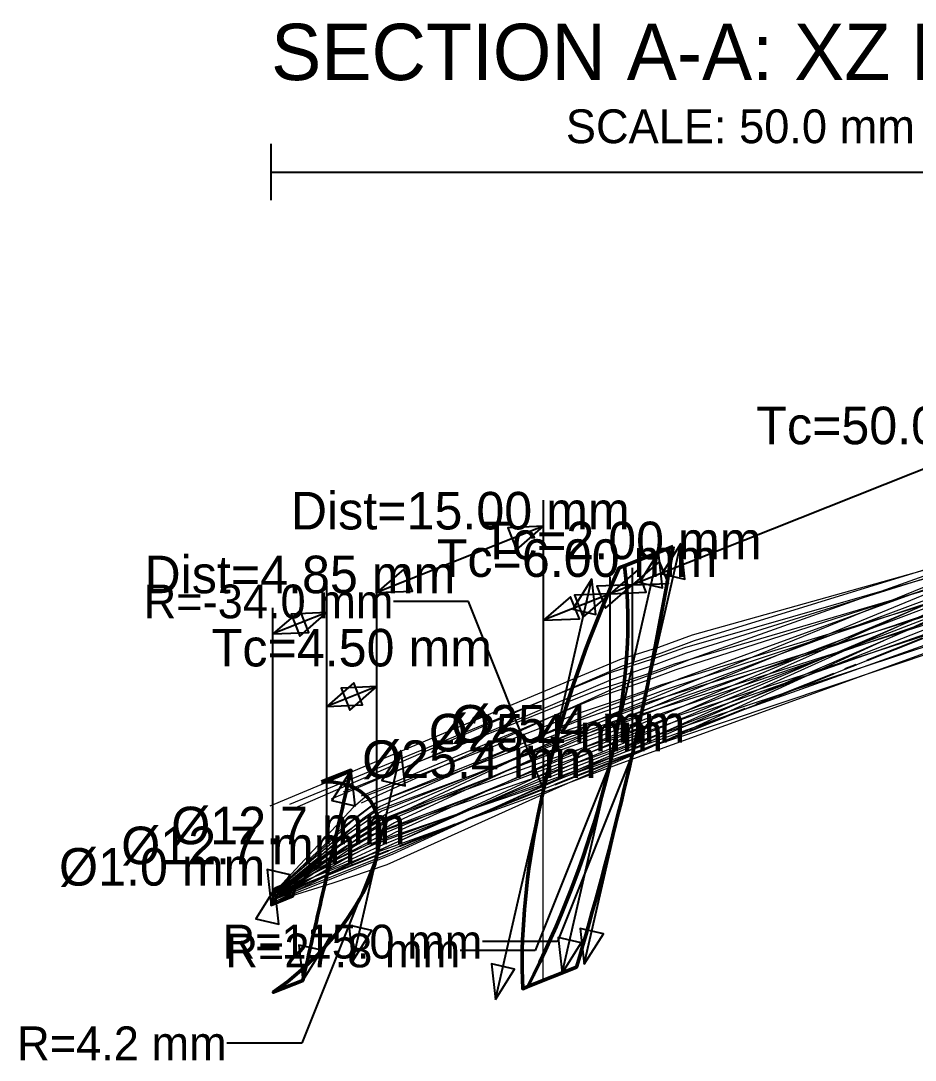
# Model space of a CAD drawing. Header units: metres. Extents: x -52 to 124, y -172 to 128.
# Drawn here: x -51.6 to -4, y 72.2 to 127.5 of the extents above; entities that cross this region are included whole.
import ezdxf
from ezdxf.enums import TextEntityAlignment as Align

# ---------------------------------------------------------------- set-up
doc = ezdxf.new("R2010")
doc.units = ezdxf.units.M
doc.linetypes.add('CENTER', pattern=[5.08, 3.175, -0.635, 0.635, -0.635])
for name, color, linetype, lineweight in [('ANNOTATIONS', 3, 'CONTINUOUS', 25), ('DIMENSIONS_LINEAR', 4, 'CONTINUOUS', 25), ('DIMENSIONS_RADIAL', 6, 'CONTINUOUS', 25), ('OPTICAL_AXIS', 1, 'CENTER', 25), ('OPTICS_COMPONENTS', 2, 'CONTINUOUS', 35), ('OPTICS_HATCH', 8, 'CONTINUOUS', 13), ('OPTICS_LENSES', 7, 'CONTINUOUS', 50), ('RAYS_785NM', 1, 'CONTINUOUS', 18), ('RAYS_850NM', 3, 'CONTINUOUS', 18), ('RAYS_900NM', 5, 'CONTINUOUS', 18)]:
    doc.layers.add(name, color=color, linetype=linetype, lineweight=lineweight)
doc.styles.add('OpenSansCondensed-Light', font='OpenSansCondensed-Light.ttf')
doc.dimstyles.new('EZDXF', dxfattribs={"dimtxt": 0.25, "dimasz": 0.175, "dimexe": 0.375, "dimexo": 0.125, "dimgap": 0.1, "dimtad": 1, "dimlfac": 100, "dimzin": 12, "dimdsep": 46, "dimtxsty": 'OpenSansCondensed-Light', "dimblk": 'ARCHTICK', "dimcen": 2.5, "dimazin": 3, "dimtfac": 0.5, "dimtmove": 2, "dimatfit": 3})

# ---------------------------------------------------------------- blocks, each defined once
blk = doc.blocks.new('_ARCHTICK')
at = {"color": 0, "linetype": 'BYBLOCK', "const_width": 0.15}
blk.add_lwpolyline([(-0.5, -0.5), (0.5, 0.5)], dxfattribs=at)

msp = doc.modelspace()

# ---------------------------------------------------------------- hatches: boundary and pattern name
at = {"layer": 'OPTICS_HATCH'}
h = msp.add_hatch(dxfattribs=at)
h.set_pattern_fill('ANSI31', scale=2.5, angle=45)
h.paths.add_polyline_path([(-16.889, 99.533), (-16.979, 98.975), (-17.071, 98.416), (-17.166, 97.857), (-17.263, 97.296), (-17.362, 96.735), (-17.463, 96.172), (-17.566, 95.609), (-17.672, 95.045), (-17.78, 94.48), (-17.89, 93.914), (-18.002, 93.348), (-18.117, 92.78), (-18.233, 92.212), (-18.352, 91.642), (-18.473, 91.072), (-18.596, 90.501), (-18.722, 89.929), (-18.849, 89.356), (-18.979, 88.783), (-19.111, 88.208), (-19.245, 87.633), (-19.381, 87.056), (-19.52, 86.479), (-19.66, 85.901), (-19.803, 85.323), (-19.948, 84.743), (-20.096, 84.162), (-20.245, 83.581), (-20.397, 82.998), (-20.55, 82.415), (-20.706, 81.831), (-20.865, 81.246), (-21.025, 80.66), (-21.188, 80.074), (-21.352, 79.486), (-21.519, 78.897), (-21.689, 78.308), (-21.86, 77.718), (-22.034, 77.127), (-24.62, 76.098), (-24.62, 76.098), (-24.296, 76.749), (-23.985, 77.395), (-23.685, 78.036), (-23.398, 78.673), (-23.121, 79.305), (-22.855, 79.932), (-22.6, 80.556), (-22.355, 81.175), (-22.12, 81.791), (-21.895, 82.402), (-21.68, 83.01), (-21.475, 83.614), (-21.278, 84.214), (-21.092, 84.81), (-20.914, 85.403), (-20.746, 85.992), (-20.587, 86.577), (-20.437, 87.159), (-20.296, 87.737), (-20.164, 88.311), (-20.041, 88.882), (-19.927, 89.45), (-19.823, 90.013), (-19.727, 90.573), (-19.641, 91.13), (-19.563, 91.683), (-19.496, 92.232), (-19.437, 92.777), (-19.389, 93.318), (-19.35, 93.856), (-19.321, 94.389), (-19.302, 94.919), (-19.293, 95.444), (-19.295, 95.966), (-19.308, 96.483), (-19.332, 96.995), (-19.367, 97.503), (-19.415, 98.006), (-19.475, 98.504), (-16.889, 99.533)])
h = msp.add_hatch(dxfattribs=at)
h.set_pattern_fill('ANSI31', scale=2.5, angle=45)
h.paths.add_polyline_path([(-19.475, 98.504), (-19.415, 98.006), (-19.367, 97.503), (-19.332, 96.995), (-19.308, 96.483), (-19.295, 95.966), (-19.293, 95.444), (-19.302, 94.919), (-19.321, 94.389), (-19.35, 93.856), (-19.389, 93.318), (-19.437, 92.777), (-19.496, 92.232), (-19.563, 91.683), (-19.641, 91.13), (-19.727, 90.573), (-19.823, 90.013), (-19.927, 89.45), (-20.041, 88.882), (-20.164, 88.311), (-20.296, 87.737), (-20.437, 87.159), (-20.587, 86.577), (-20.746, 85.992), (-20.914, 85.403), (-21.092, 84.81), (-21.278, 84.214), (-21.475, 83.614), (-21.68, 83.01), (-21.895, 82.402), (-22.12, 81.791), (-22.355, 81.175), (-22.6, 80.556), (-22.855, 79.932), (-23.121, 79.305), (-23.398, 78.673), (-23.685, 78.036), (-23.985, 77.395), (-24.296, 76.749), (-24.62, 76.098), (-24.897, 75.988), (-24.897, 75.988), (-24.916, 76.503), (-24.926, 77.021), (-24.927, 77.542), (-24.919, 78.068), (-24.903, 78.596), (-24.878, 79.128), (-24.845, 79.663), (-24.804, 80.201), (-24.756, 80.743), (-24.699, 81.287), (-24.635, 81.835), (-24.562, 82.386), (-24.483, 82.939), (-24.395, 83.496), (-24.301, 84.056), (-24.198, 84.619), (-24.089, 85.184), (-23.971, 85.753), (-23.847, 86.325), (-23.715, 86.899), (-23.576, 87.477), (-23.429, 88.057), (-23.275, 88.64), (-23.113, 89.227), (-22.944, 89.816), (-22.768, 90.408), (-22.584, 91.003), (-22.392, 91.602), (-22.192, 92.203), (-21.985, 92.808), (-21.77, 93.415), (-21.547, 94.026), (-21.316, 94.64), (-21.077, 95.257), (-20.829, 95.878), (-20.573, 96.501), (-20.308, 97.129), (-20.035, 97.76), (-19.752, 98.394), (-19.475, 98.504)])
h = msp.add_hatch(dxfattribs=at)
h.set_pattern_fill('ANSI31', scale=2.5, angle=45)
h.paths.add_polyline_path([(-35.612, 86.997), (-34.981, 86.987), (-34.508, 86.914), (-34.129, 86.803), (-33.818, 86.666), (-33.557, 86.509), (-33.337, 86.335), (-33.151, 86.148), (-32.995, 85.949), (-32.865, 85.74), (-32.759, 85.521), (-32.674, 85.294), (-32.609, 85.059), (-32.563, 84.816), (-32.534, 84.566), (-32.522, 84.31), (-32.526, 84.047), (-32.547, 83.778), (-32.582, 83.503), (-32.633, 83.222), (-32.699, 82.935), (-32.78, 82.641), (-32.876, 82.342), (-32.988, 82.037), (-33.116, 81.725), (-33.259, 81.407), (-33.42, 81.082), (-33.598, 80.75), (-33.795, 80.41), (-34.012, 80.063), (-34.25, 79.707), (-34.512, 79.342), (-34.8, 78.967), (-35.118, 78.579), (-35.47, 78.178), (-35.863, 77.761), (-36.306, 77.324), (-36.816, 76.86), (-37.421, 76.358), (-38.185, 75.794), (-36.615, 76.418), (-36.615, 76.418), (-36.549, 76.705), (-36.483, 76.992), (-36.417, 77.279), (-36.351, 77.567), (-36.285, 77.854), (-36.219, 78.141), (-36.153, 78.429), (-36.087, 78.716), (-36.021, 79.003), (-35.956, 79.29), (-35.89, 79.578), (-35.824, 79.865), (-35.758, 80.152), (-35.692, 80.439), (-35.626, 80.727), (-35.56, 81.014), (-35.494, 81.301), (-35.428, 81.588), (-35.362, 81.876), (-35.296, 82.163), (-35.23, 82.45), (-35.164, 82.737), (-35.098, 83.025), (-35.032, 83.312), (-34.966, 83.599), (-34.9, 83.886), (-34.834, 84.174), (-34.768, 84.461), (-34.702, 84.748), (-34.636, 85.035), (-34.57, 85.323), (-34.504, 85.61), (-34.438, 85.897), (-34.372, 86.185), (-34.306, 86.472), (-34.24, 86.759), (-34.175, 87.046), (-34.109, 87.334), (-34.043, 87.621), (-35.612, 86.997)])

# ---------------------------------------------------------------- linework, layer by layer
at = {"layer": 'ANNOTATIONS'}
for p, q in [((-38.302, 117.974), (-38.302, 120.974)), ((-38.302, 119.474), (11.698, 119.474))]:
    msp.add_line(p, q, dxfattribs=at)
at = {"layer": 'DIMENSIONS_LINEAR'}
for p, q in [((10.563, 109.27), (-19.045, 97.495)), ((-23.782, 86.611), (-23.782, 102.011)), ((-23.782, 100.611), (-32.664, 97.079)), ((-21.617, 77.292), (-16.472, 99.699)), ((-22.802, 76.821), (-17.656, 99.228)), ((-32.664, 83.079), (-32.664, 98.479)), ((-19.045, 88.495), (-19.045, 98.395)), ((-19.045, 88.495), (-19.045, 98.395)), ((-26.354, 75.408), (-21.209, 97.815)), ((-20.229, 88.024), (-20.229, 97.924)), ((-20.229, 88.024), (-20.229, 97.924)), ((-19.045, 97.495), (-20.229, 97.024)), ((-35.329, 82.019), (-35.329, 97.419)), ((-20.229, 97.024), (-23.782, 95.611)), ((-23.782, 86.611), (-23.782, 96.511)), ((-38.201, 80.877), (-38.201, 96.277)), ((-35.329, 96.019), (-38.201, 94.877)), ((-32.664, 83.079), (-32.664, 92.979)), ((-32.664, 92.079), (-35.329, 91.019)), ((-35.329, 82.019), (-35.329, 91.919)), ((-33.95, 77.477), (-31.378, 88.681)), ((-36.615, 76.418), (-34.043, 87.621)), ((-38.302, 80.436), (-38.1, 81.318))]:
    msp.add_line(p, q, dxfattribs=at)
for points in [[(-23.782, 100.611), (-25.687, 100.532), (-25.222, 99.361)], [(-16.472, 99.699), (-17.489, 98.085), (-16.261, 97.803)], [(-17.656, 99.228), (-18.673, 97.614), (-17.445, 97.332)], [(-19.045, 97.495), (-17.139, 97.575), (-17.605, 98.746)], [(-32.664, 97.079), (-30.759, 97.159), (-31.224, 98.33)], [(-20.229, 97.024), (-18.324, 97.104), (-18.789, 98.275)], [(-21.209, 97.815), (-22.226, 96.201), (-20.998, 95.919)], [(-19.045, 97.495), (-20.95, 97.416), (-20.484, 96.245)], [(-20.229, 97.024), (-22.134, 96.945), (-21.669, 95.774)], [(-23.782, 95.611), (-21.876, 95.691), (-22.342, 96.862)], [(-38.201, 94.877), (-36.295, 94.957), (-36.761, 96.128)], [(-35.329, 96.019), (-37.234, 95.939), (-36.769, 94.769)], [(-35.329, 91.019), (-33.423, 91.099), (-33.889, 92.27)], [(-32.664, 92.079), (-34.57, 91.999), (-34.104, 90.828)], [(-31.378, 88.681), (-32.395, 87.067), (-31.167, 86.785)], [(-34.043, 87.621), (-35.059, 86.007), (-33.831, 85.725)], [(-38.302, 80.436), (-37.285, 82.049), (-38.513, 82.331)], [(-38.1, 81.318), (-39.116, 79.705), (-37.888, 79.423)], [(-33.95, 77.477), (-32.934, 79.091), (-34.162, 79.373)], [(-21.617, 77.292), (-20.6, 78.906), (-21.828, 79.188)], [(-22.802, 76.821), (-21.785, 78.435), (-23.013, 78.717)], [(-36.615, 76.418), (-35.598, 78.031), (-36.826, 78.313)], [(-26.354, 75.408), (-25.338, 77.022), (-26.566, 77.304)]]:
    msp.add_lwpolyline(points, close=True, dxfattribs=at)
at = {"layer": 'OPTICAL_AXIS'}
for p, q in [((10.563, 100.27), (-19.045, 88.495)), ((-20.229, 88.024), (-23.782, 86.611)), ((-19.045, 88.495), (-20.229, 88.024)), ((-23.782, 86.611), (-32.664, 83.079)), ((-32.664, 83.079), (-35.329, 82.019)), ((-35.329, 82.019), (-38.201, 80.877))]:
    msp.add_line(p, q, dxfattribs=at)
at = {"layer": 'OPTICS_COMPONENTS'}
msp.add_lwpolyline([(-38.1, 81.318), (-38.302, 80.436), (-37.118, 80.907), (-36.915, 81.789)], close=True, dxfattribs=at)
at = {"layer": 'OPTICS_LENSES'}
for points in [[(-16.889, 99.533), (-16.979, 98.975), (-17.071, 98.416), (-17.166, 97.857), (-17.263, 97.296), (-17.362, 96.735), (-17.463, 96.172), (-17.566, 95.609), (-17.672, 95.045), (-17.78, 94.48), (-17.89, 93.914), (-18.002, 93.348), (-18.117, 92.78), (-18.233, 92.212), (-18.352, 91.642), (-18.473, 91.072), (-18.596, 90.501), (-18.722, 89.929), (-18.849, 89.356), (-18.979, 88.783), (-19.111, 88.208), (-19.245, 87.633), (-19.381, 87.056), (-19.52, 86.479), (-19.66, 85.901), (-19.803, 85.323), (-19.948, 84.743), (-20.096, 84.162), (-20.245, 83.581), (-20.397, 82.998), (-20.55, 82.415), (-20.706, 81.831), (-20.865, 81.246), (-21.025, 80.66), (-21.188, 80.074), (-21.352, 79.486), (-21.519, 78.897), (-21.689, 78.308), (-21.86, 77.718), (-22.034, 77.127), (-24.62, 76.098), (-24.62, 76.098), (-24.296, 76.749), (-23.985, 77.395), (-23.685, 78.036), (-23.398, 78.673), (-23.121, 79.305), (-22.855, 79.932), (-22.6, 80.556), (-22.355, 81.175), (-22.12, 81.791), (-21.895, 82.402), (-21.68, 83.01), (-21.475, 83.614), (-21.278, 84.214), (-21.092, 84.81), (-20.914, 85.403), (-20.746, 85.992), (-20.587, 86.577), (-20.437, 87.159), (-20.296, 87.737), (-20.164, 88.311), (-20.041, 88.882), (-19.927, 89.45), (-19.823, 90.013), (-19.727, 90.573), (-19.641, 91.13), (-19.563, 91.683), (-19.496, 92.232), (-19.437, 92.777), (-19.389, 93.318), (-19.35, 93.856), (-19.321, 94.389), (-19.302, 94.919), (-19.293, 95.444), (-19.295, 95.966), (-19.308, 96.483), (-19.332, 96.995), (-19.367, 97.503), (-19.415, 98.006), (-19.475, 98.504), (-16.889, 99.533)], [(-19.475, 98.504), (-19.415, 98.006), (-19.367, 97.503), (-19.332, 96.995), (-19.308, 96.483), (-19.295, 95.966), (-19.293, 95.444), (-19.302, 94.919), (-19.321, 94.389), (-19.35, 93.856), (-19.389, 93.318), (-19.437, 92.777), (-19.496, 92.232), (-19.563, 91.683), (-19.641, 91.13), (-19.727, 90.573), (-19.823, 90.013), (-19.927, 89.45), (-20.041, 88.882), (-20.164, 88.311), (-20.296, 87.737), (-20.437, 87.159), (-20.587, 86.577), (-20.746, 85.992), (-20.914, 85.403), (-21.092, 84.81), (-21.278, 84.214), (-21.475, 83.614), (-21.68, 83.01), (-21.895, 82.402), (-22.12, 81.791), (-22.355, 81.175), (-22.6, 80.556), (-22.855, 79.932), (-23.121, 79.305), (-23.398, 78.673), (-23.685, 78.036), (-23.985, 77.395), (-24.296, 76.749), (-24.62, 76.098), (-24.897, 75.988), (-24.897, 75.988), (-24.916, 76.503), (-24.926, 77.021), (-24.927, 77.542), (-24.919, 78.068), (-24.903, 78.596), (-24.878, 79.128), (-24.845, 79.663), (-24.804, 80.201), (-24.756, 80.743), (-24.699, 81.287), (-24.635, 81.835), (-24.562, 82.386), (-24.483, 82.939), (-24.395, 83.496), (-24.301, 84.056), (-24.198, 84.619), (-24.089, 85.184), (-23.971, 85.753), (-23.847, 86.325), (-23.715, 86.899), (-23.576, 87.477), (-23.429, 88.057), (-23.275, 88.64), (-23.113, 89.227), (-22.944, 89.816), (-22.768, 90.408), (-22.584, 91.003), (-22.392, 91.602), (-22.192, 92.203), (-21.985, 92.808), (-21.77, 93.415), (-21.547, 94.026), (-21.316, 94.64), (-21.077, 95.257), (-20.829, 95.878), (-20.573, 96.501), (-20.308, 97.129), (-20.035, 97.76), (-19.752, 98.394), (-19.475, 98.504)], [(-35.612, 86.997), (-34.981, 86.987), (-34.508, 86.914), (-34.129, 86.803), (-33.818, 86.666), (-33.557, 86.509), (-33.337, 86.335), (-33.151, 86.148), (-32.995, 85.949), (-32.865, 85.74), (-32.759, 85.521), (-32.674, 85.294), (-32.609, 85.059), (-32.563, 84.816), (-32.534, 84.566), (-32.522, 84.31), (-32.526, 84.047), (-32.547, 83.778), (-32.582, 83.503), (-32.633, 83.222), (-32.699, 82.935), (-32.78, 82.641), (-32.876, 82.342), (-32.988, 82.037), (-33.116, 81.725), (-33.259, 81.407), (-33.42, 81.082), (-33.598, 80.75), (-33.795, 80.41), (-34.012, 80.063), (-34.25, 79.707), (-34.512, 79.342), (-34.8, 78.967), (-35.118, 78.579), (-35.47, 78.178), (-35.863, 77.761), (-36.306, 77.324), (-36.816, 76.86), (-37.421, 76.358), (-38.185, 75.794), (-36.615, 76.418), (-36.615, 76.418), (-36.549, 76.705), (-36.483, 76.992), (-36.417, 77.279), (-36.351, 77.567), (-36.285, 77.854), (-36.219, 78.141), (-36.153, 78.429), (-36.087, 78.716), (-36.021, 79.003), (-35.956, 79.29), (-35.89, 79.578), (-35.824, 79.865), (-35.758, 80.152), (-35.692, 80.439), (-35.626, 80.727), (-35.56, 81.014), (-35.494, 81.301), (-35.428, 81.588), (-35.362, 81.876), (-35.296, 82.163), (-35.23, 82.45), (-35.164, 82.737), (-35.098, 83.025), (-35.032, 83.312), (-34.966, 83.599), (-34.9, 83.886), (-34.834, 84.174), (-34.768, 84.461), (-34.702, 84.748), (-34.636, 85.035), (-34.57, 85.323), (-34.504, 85.61), (-34.438, 85.897), (-34.372, 86.185), (-34.306, 86.472), (-34.24, 86.759), (-34.175, 87.046), (-34.109, 87.334), (-34.043, 87.621), (-35.612, 86.997)]]:
    msp.add_lwpolyline(points, close=True, dxfattribs=at)
at = {"layer": 'RAYS_785NM'}
for p, q in [((12.871, 103.708), (-16.739, 91.506)), ((13.365, 103.963), (-15.881, 93.558)), ((11.769, 102.481), (-18.211, 88.788)), ((11.527, 101.943), (-18.277, 89.088)), ((11.858, 102.034), (-17.55, 90.925)), ((12.302, 102.286), (-16.731, 92.975)), ((12.041, 101.745), (-16.828, 93.265)), ((10.563, 100.27), (-19.045, 88.495)), ((10.851, 100.36), (-18.347, 90.34)), ((10.601, 99.823), (-18.418, 90.643)), ((9.611, 98.613), (-19.781, 87.944)), ((9.373, 98.084), (-19.822, 88.277)), ((-15.881, 93.558), (-17.51, 92.913)), ((-16.828, 93.265), (-18.328, 92.723)), ((-18.328, 92.723), (-20.997, 91.848)), ((-17.51, 92.913), (-19.923, 92.024)), ((-16.731, 92.975), (-18.212, 92.421)), ((-19.923, 92.024), (-33.508, 85.871)), ((-18.212, 92.421), (-20.949, 91.474)), ((-20.997, 91.848), (-34.458, 86.448)), ((-20.949, 91.474), (-33.506, 86.243)), ((-16.739, 91.506), (-18.108, 90.933)), ((-18.108, 90.933), (-21.194, 89.678)), ((-17.55, 90.925), (-18.831, 90.417)), ((-18.831, 90.417), (-22.109, 89.158)), ((-18.418, 90.643), (-19.645, 90.199)), ((-18.347, 90.34), (-19.568, 89.882)), ((-21.194, 89.678), (-31.722, 84.825)), ((-19.645, 90.199), (-23.008, 89.044)), ((-19.568, 89.882), (-22.972, 88.653)), ((-22.109, 89.158), (-32.019, 84.949)), ((-23.008, 89.044), (-32.648, 85.469)), ((-22.972, 88.653), (-32.406, 85.002)), ((-19.479, 88.584), (-23.006, 87.103)), ((-18.277, 89.088), (-19.479, 88.584)), ((-18.211, 88.788), (-19.415, 88.267)), ((-20.229, 88.024), (-23.782, 86.611)), ((-19.415, 88.267), (-22.957, 86.719)), ((-19.822, 88.277), (-21.003, 87.85)), ((-19.045, 88.495), (-20.229, 88.024)), ((-21.003, 87.85), (-24.521, 86.596)), ((-20.97, 87.498), (-24.494, 86.178)), ((-19.781, 87.944), (-20.97, 87.498)), ((-23.006, 87.103), (-32.12, 83.134)), ((-24.521, 86.596), (-33.221, 83.625)), ((-23.782, 86.611), (-32.664, 83.079)), ((-22.957, 86.719), (-32.13, 82.586)), ((-24.494, 86.178), (-33.242, 83.044)), ((-32.648, 85.469), (-34.792, 83.968)), ((-32.406, 85.002), (-34.828, 83.478)), ((-32.019, 84.949), (-34.403, 83.501)), ((-31.722, 84.825), (-33.907, 83.546)), ((-34.792, 83.968), (-38.159, 81.087)), ((-33.221, 83.625), (-35.607, 82.486)), ((-33.907, 83.546), (-38.309, 80.601)), ((-34.403, 83.501), (-38.255, 80.791)), ((-34.828, 83.478), (-38.191, 80.977)), ((-33.242, 83.044), (-35.637, 82.086)), ((-32.664, 83.079), (-35.329, 82.019)), ((-32.12, 83.134), (-34.995, 81.984)), ((-35.607, 82.486), (-38.084, 81.182)), ((-32.13, 82.586), (-35.007, 81.609)), ((-34.995, 81.984), (-38.287, 80.664)), ((-35.329, 82.019), (-38.201, 80.877)), ((-35.637, 82.086), (-38.114, 81.092)), ((-35.007, 81.609), (-38.316, 80.575))]:
    msp.add_line(p, q, dxfattribs=at)
at = {"layer": 'RAYS_850NM'}
for p, q in [((13.251, 104.188), (-16.315, 92.157)), ((12.13, 102.963), (-17.789, 89.45)), ((11.886, 102.425), (-17.86, 89.752)), ((12.225, 102.516), (-17.136, 91.586)), ((12.809, 102.931), (-16.182, 93.856)), ((12.545, 102.391), (-16.285, 94.145)), ((10.908, 100.75), (-18.64, 89.159)), ((11.204, 100.84), (-17.948, 90.997)), ((10.951, 100.301), (-18.026, 91.295)), ((9.941, 99.087), (-19.395, 88.595)), ((9.699, 98.556), (-19.444, 88.918)), ((-16.285, 94.145), (-17.937, 93.549)), ((-17.937, 93.549), (-20.241, 92.807)), ((-16.182, 93.856), (-17.81, 93.247)), ((-17.81, 93.247), (-20.19, 92.437)), ((-20.241, 92.807), (-37.325, 85.788)), ((-20.19, 92.437), (-35.093, 86.086)), ((-16.315, 92.157), (-17.767, 91.55)), ((-17.767, 91.55), (-20.646, 90.389)), ((-17.136, 91.586), (-18.479, 91.053)), ((-19.298, 90.835), (-22.541, 89.733)), ((-18.479, 91.053), (-21.597, 89.867)), ((-18.026, 91.295), (-19.298, 90.835)), ((-17.948, 90.997), (-19.21, 90.524)), ((-20.646, 90.389), (-31.898, 85.127)), ((-19.21, 90.524), (-22.502, 89.347)), ((-22.541, 89.733), (-32.759, 85.865)), ((-21.597, 89.867), (-32.115, 85.325)), ((-17.86, 89.752), (-19.087, 89.238)), ((-22.502, 89.347), (-32.424, 85.433)), ((-19.087, 89.238), (-22.542, 87.799)), ((-18.64, 89.159), (-19.832, 88.685)), ((-17.789, 89.45), (-19.015, 88.92)), ((-19.832, 88.685), (-23.357, 87.296)), ((-19.015, 88.92), (-22.495, 87.411)), ((-19.444, 88.918), (-20.621, 88.493)), ((-19.395, 88.595), (-20.574, 88.153)), ((-20.621, 88.493), (-24.139, 87.251)), ((-20.574, 88.153), (-24.11, 86.841)), ((-22.542, 87.799), (-31.865, 83.674)), ((-24.139, 87.251), (-32.94, 84.173)), ((-23.357, 87.296), (-32.351, 83.652)), ((-22.495, 87.411), (-31.813, 83.149)), ((-24.11, 86.841), (-32.893, 83.624)), ((-32.759, 85.865), (-34.48, 84.565)), ((-32.424, 85.433), (-34.537, 83.99)), ((-32.115, 85.325), (-34.041, 84.064)), ((-31.898, 85.127), (-33.462, 84.147)), ((-33.462, 84.147), (-38.308, 80.598)), ((-34.48, 84.565), (-38.162, 81.098)), ((-32.94, 84.173), (-35.408, 82.832)), ((-34.041, 84.064), (-38.249, 80.801)), ((-34.537, 83.99), (-38.196, 80.98)), ((-32.893, 83.624), (-35.433, 82.431)), ((-32.351, 83.652), (-35.11, 82.377)), ((-31.865, 83.674), (-34.752, 82.352)), ((-31.813, 83.149), (-34.769, 81.966)), ((-35.408, 82.832), (-38.109, 81.14)), ((-34.769, 81.966), (-38.338, 80.535)), ((-34.752, 82.352), (-38.306, 80.628)), ((-35.11, 82.377), (-38.225, 80.838)), ((-35.433, 82.431), (-38.138, 81.051))]:
    msp.add_line(p, q, dxfattribs=at)
at = {"layer": 'RAYS_900NM'}
for p, q in [((12.62, 103.603), (-17.225, 90.326)), ((12.373, 103.067), (-17.301, 90.632)), ((12.724, 103.159), (-16.581, 92.464)), ((13.197, 103.416), (-15.766, 94.517)), ((12.931, 102.876), (-15.874, 94.808)), ((11.377, 101.392), (-18.097, 90.043)), ((11.685, 101.482), (-17.411, 91.875)), ((11.428, 100.942), (-17.497, 92.168)), ((10.391, 99.723), (-18.874, 89.466)), ((10.144, 99.188), (-18.934, 89.778)), ((-15.874, 94.808), (-17.662, 94.162)), ((-17.662, 94.162), (-19.646, 93.532)), ((-15.766, 94.517), (-17.527, 93.858)), ((-17.527, 93.858), (-19.593, 93.164)), ((-19.646, 93.532), (-38.374, 85.704)), ((-19.593, 93.164), (-37.16, 85.554)), ((-16.581, 92.464), (-18.032, 91.889)), ((-18.032, 91.889), (-20.879, 90.821)), ((-17.497, 92.168), (-18.853, 91.678)), ((-18.853, 91.678), (-21.882, 90.665)), ((-18.752, 91.373), (-21.839, 90.285)), ((-17.411, 91.875), (-18.752, 91.373)), ((-20.879, 90.821), (-32.485, 85.699)), ((-21.882, 90.665), (-33.175, 86.274)), ((-21.839, 90.285), (-32.673, 85.903)), ((-17.301, 90.632), (-18.585, 90.094)), ((-17.225, 90.326), (-18.503, 89.774)), ((-18.585, 90.094), (-21.889, 88.734)), ((-18.503, 89.774), (-21.843, 88.341)), ((-18.934, 89.778), (-20.125, 89.348)), ((-18.097, 90.043), (-19.32, 89.557)), ((-20.125, 89.348), (-23.594, 88.139)), ((-19.32, 89.557), (-22.754, 88.221)), ((-18.874, 89.466), (-20.062, 89.02)), ((-21.889, 88.734), (-31.691, 84.306)), ((-20.062, 89.02), (-23.562, 87.739)), ((-23.594, 88.139), (-32.702, 84.856)), ((-22.754, 88.221), (-32.087, 84.347)), ((-21.843, 88.341), (-31.554, 83.811)), ((-23.562, 87.739), (-32.562, 84.349)), ((-32.673, 85.903), (-34.036, 84.878)), ((-33.175, 86.274), (-33.918, 85.657)), ((-33.918, 85.657), (-38.174, 81.081)), ((-32.485, 85.699), (-33.406, 85.041)), ((-33.406, 85.041), (-38.263, 80.779)), ((-34.036, 84.878), (-38.193, 80.995)), ((-32.702, 84.856), (-35.126, 83.343)), ((-32.562, 84.349), (-35.15, 82.916)), ((-32.087, 84.347), (-34.79, 82.891)), ((-31.691, 84.306), (-34.377, 82.894)), ((-31.554, 83.811), (-34.409, 82.47)), ((-35.126, 83.343), (-38.14, 81.098)), ((-34.377, 82.894), (-38.316, 80.602)), ((-34.79, 82.891), (-38.248, 80.8)), ((-35.15, 82.916), (-38.169, 81.002)), ((-34.409, 82.47), (-38.353, 80.495))]:
    msp.add_line(p, q, dxfattribs=at)

# ---------------------------------------------------------------- texts
at = {"layer": 'ANNOTATIONS'}
msp.add_text('SECTION A-A: XZ PLANE (DISPERSION / HORIZONTAL VIEW) [MM]', height=3, dxfattribs=at).set_placement((-38.302, 123.474), align=Align.BOTTOM_LEFT)
msp.add_text('SCALE: 50.0 mm', height=1.8, dxfattribs=at).set_placement((-13.302, 120.474), align=Align.BOTTOM_CENTER)
at = {"layer": 'DIMENSIONS_LINEAR'}
for s, p in [('Tc=50.00 mm', (-4.241, 104.383)), ('Dist=15.00 mm', (-28.223, 99.845)), ('Tc=2.00 mm', (-19.637, 98.26)), ('Tc=6.00 mm', (-22.005, 97.318)), ('Dist=4.85 mm', (-36.765, 96.448)), ('Tc=4.50 mm', (-33.997, 92.549)), ('%%c25.4 mm', (-22.472, 88.495)), ('%%c25.4 mm', (-23.656, 88.024)), ('%%c25.4 mm', (-27.209, 86.611)), ('%%c12.7 mm', (-37.378, 83.079)), ('%%c12.7 mm', (-40.043, 82.019)), ('%%c1.0 mm', (-44.1, 80.877))]:
    msp.add_text(s, height=2, dxfattribs=at).set_placement(p, align=Align.BOTTOM_CENTER)
at = {"layer": 'DIMENSIONS_RADIAL'}
for s, p in [('R=-34.0 mm', (-31.782, 96.611)), ('R=115.0 mm', (-27.045, 78.495)), ('R=27.8 mm', (-28.229, 78.024)), ('R=4.2 mm', (-40.664, 73.079))]:
    msp.add_text(s, height=1.8, dxfattribs=at).set_placement(p, align=Align.MIDDLE_RIGHT)

# ---------------------------------------------------------------- leaders
for points in [[(-23.782, 86.611), (-27.782, 96.611), (-31.782, 96.611)], [(-20.229, 88.024), (-24.229, 78.024), (-28.229, 78.024)], [(-19.045, 88.495), (-23.045, 78.495), (-27.045, 78.495)], [(-32.664, 83.079), (-36.664, 73.079), (-40.664, 73.079)]]:
    msp.add_leader(points, dimstyle='EZDXF', dxfattribs=at)

doc.saveas('drawing.dxf')
